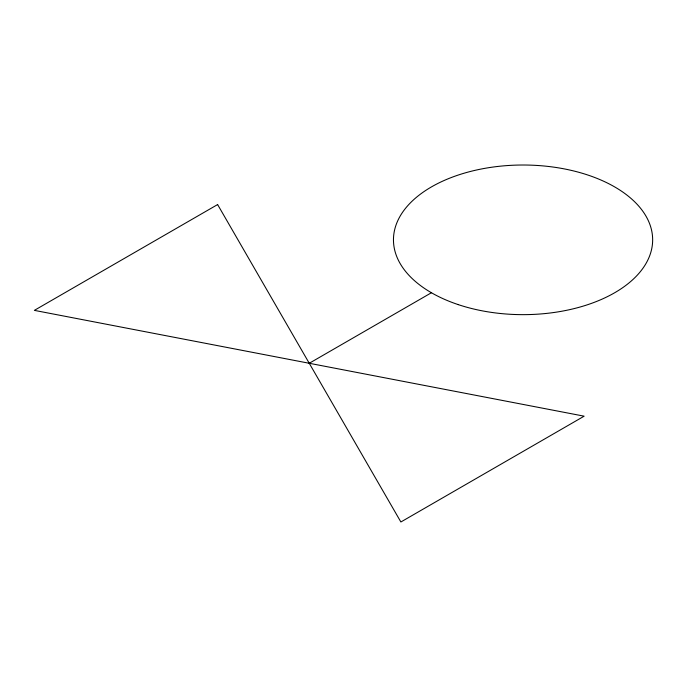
<?xml version="1.0" encoding="UTF-8"?>
<svg xmlns="http://www.w3.org/2000/svg" width="687" height="687" viewBox="0 0 687 687"><rect width="100%" height="100%" fill="white"/><g stroke="black" fill="none" stroke-linecap="round" stroke-linejoin="round"><path stroke-width="1.03" d="M309.253 363.277L431.427 292.739M217.616 204.563L34.35 310.369L584.148 416.176L400.882 521.983L217.616 204.563M458.263 304.624A129.585 74.814 0 0 0 652.65 239.832A129.585 74.814 0 0 0 458.263 175.039A129.585 74.814 0 0 0 458.263 304.624"/></g></svg>
